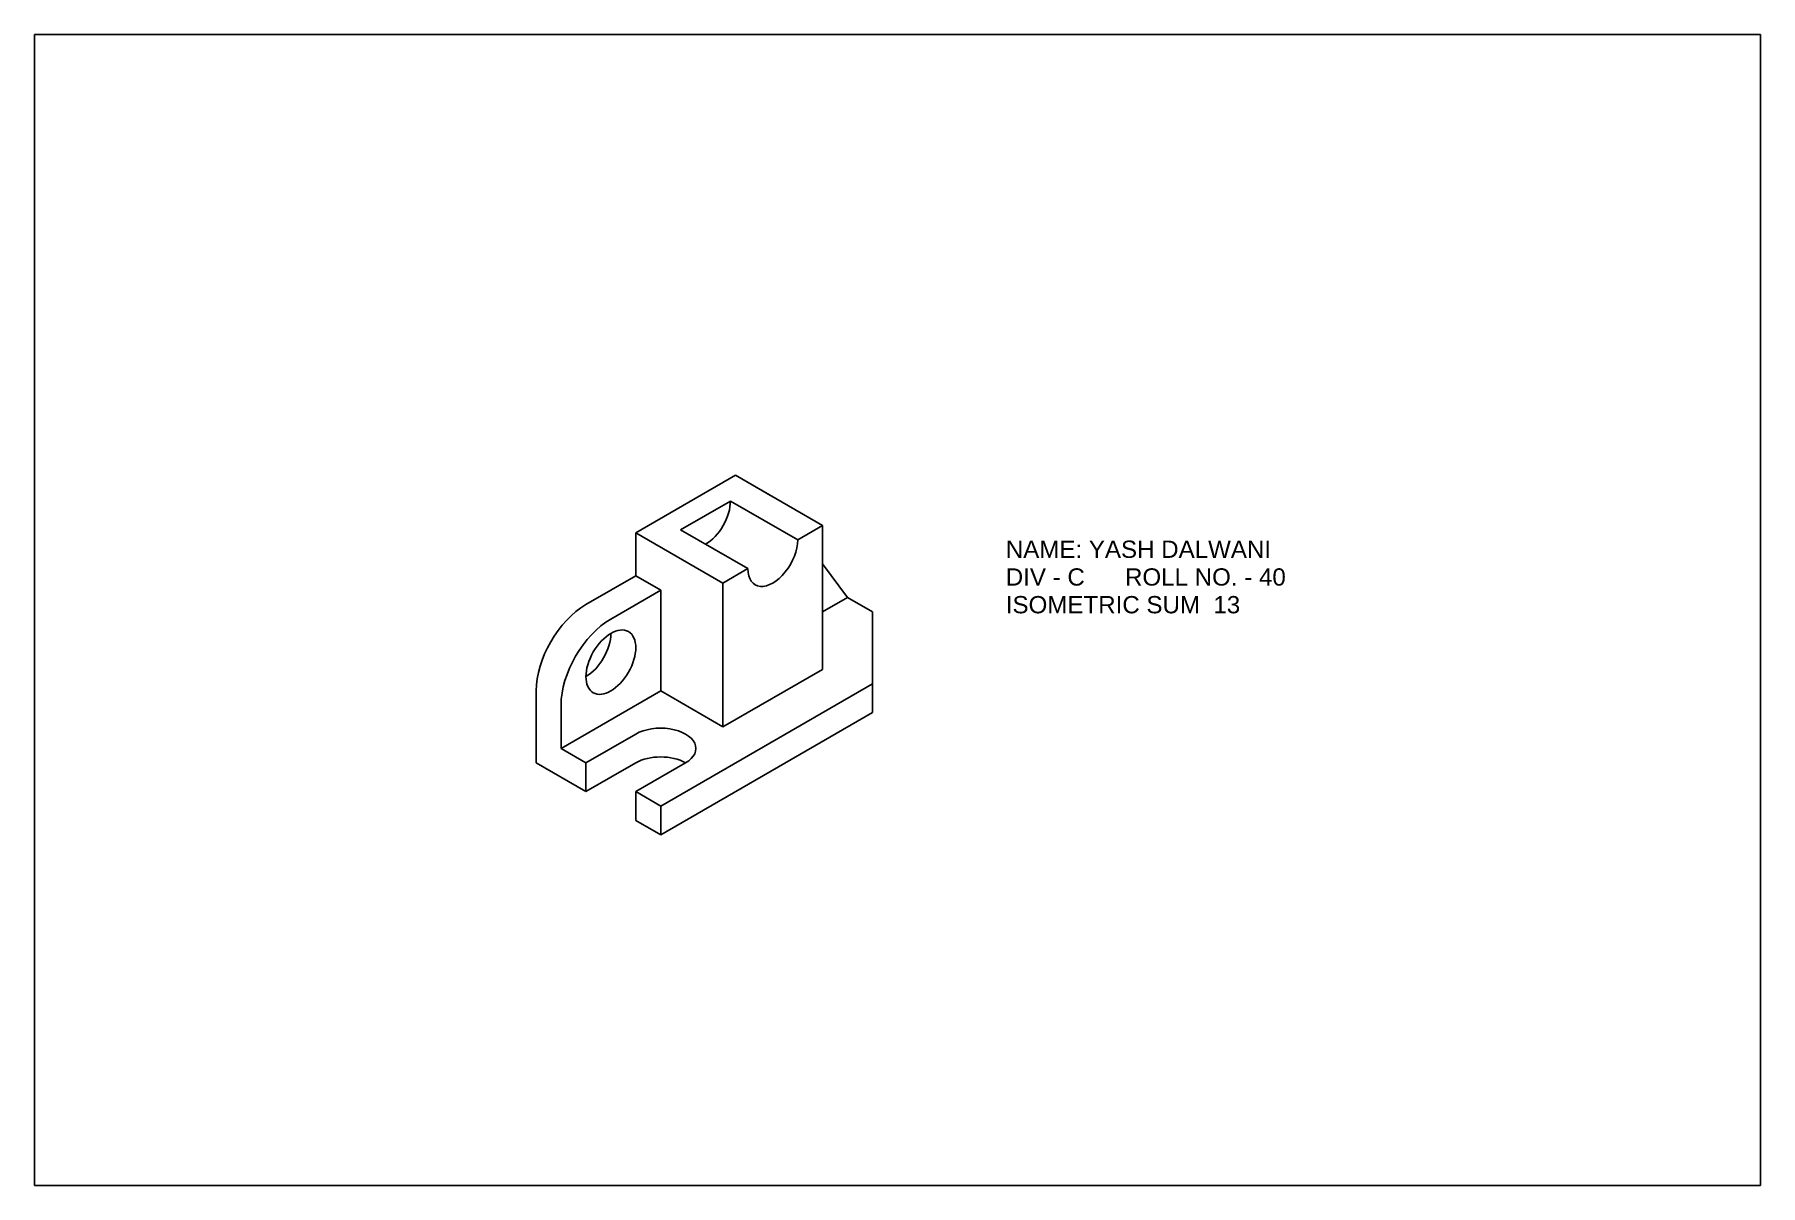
# Model space of a CAD drawing. Header units: millimetres. Extents: x 0 to 600, y 0 to 400.
import ezdxf

# ---------------------------------------------------------------- set-up
doc = ezdxf.new("R2010")
doc.units = ezdxf.units.MM
doc.header["$LTSCALE"] = 7
doc.header["$MEASUREMENT"] = 0
doc.styles.get("Standard").update_dxf_attribs({"font": 'arial.ttf'})

msp = doc.modelspace()

# ---------------------------------------------------------------- linework, layer by layer
for p, q in [((209.02, 226.87), (243.66, 246.87)), ((243.66, 246.87), (273.97, 229.37)), ((243.66, 246.87), (256.65, 239.37)), ((224.6, 227.87), (241.93, 237.87)), ((241.93, 237.87), (265.31, 224.37)), ((273.97, 229.37), (265.31, 224.37)), ((273.97, 229.37), (273.97, 179.37)), ((209.02, 211.87), (209.02, 226.87)), ((239.33, 209.37), (209.02, 226.87)), ((209.02, 226.87), (209.02, 211.87)), ((247.99, 214.37), (224.6, 227.87)), ((282.63, 204.37), (273.97, 216.04)), ((191.7, 201.87), (209.02, 211.87)), ((209.02, 211.87), (217.68, 206.87)), ((247.99, 214.37), (239.33, 209.37)), ((200.36, 196.87), (217.68, 206.87)), ((217.68, 206.87), (217.68, 171.87)), ((239.33, 209.37), (239.33, 159.37)), ((273.97, 199.37), (282.63, 204.37)), ((282.63, 204.37), (291.29, 199.37)), ((291.29, 199.37), (291.29, 174.37)), ((291.29, 174.37), (217.68, 131.87)), ((273.97, 179.37), (239.33, 159.37)), ((291.29, 174.37), (291.29, 164.37)), ((174.38, 156.87), (174.38, 171.87)), ((217.68, 171.87), (183.04, 151.87)), ((217.68, 171.87), (239.33, 159.37)), ((239.33, 159.37), (217.68, 171.87)), ((183.04, 151.87), (183.04, 166.87)), ((217.68, 121.87), (291.29, 164.37)), ((174.38, 146.87), (174.38, 156.87)), ((209.02, 156.87), (191.7, 146.87)), ((191.7, 146.87), (183.04, 151.87)), ((191.7, 136.87), (174.38, 146.87)), ((191.7, 146.87), (191.7, 136.87)), ((209.02, 146.87), (191.7, 136.87)), ((209.02, 136.87), (226.34, 146.87)), ((217.68, 131.87), (209.02, 136.87)), ((217.68, 131.87), (209.02, 136.87)), ((209.02, 136.87), (209.02, 126.87)), ((217.68, 121.87), (209.02, 126.87)), ((217.68, 131.87), (217.68, 121.87))]:
    msp.add_line(p, q)
msp.add_lwpolyline([(0, 0), (600, 0), (600, 400), (0, 400)], close=True)
for centre, major_axis, start_param, end_param in [((233.27, 232.87), (-6.12, -10.61), 7.068583, 8.63938), ((256.65, 219.37), (-6.12, -10.61), 5.497787, 8.63938), ((191.7, 181.87), (-12.25, -21.21), 3.926991, 5.497787), ((200.36, 176.87), (-12.25, -21.21), 3.926991, 5.497787), ((191.7, 186.87), (-6.12, -10.61), 0.785398, 2.356194), ((217.68, 151.87), (-12.25, 0), 2.356194, 5.497787), ((217.68, 141.87), (-12.25, 0), 3.926991, 5.497787)]:
    msp.add_ellipse(centre, major_axis=major_axis, ratio=0.57735, start_param=start_param, end_param=end_param)
msp.add_ellipse((200.36, 181.87), major_axis=(-6.12, -10.61), ratio=0.57735)

# ---------------------------------------------------------------- texts
for s, p in [('NAME: YASH DALWANI', (337.65, 218.12)), ('DIV - C      ROLL NO. - 40', (337.65, 208.48)), ('ISOMETRIC SUM  13', (337.65, 198.85))]:
    msp.add_text(s, height=6).set_placement(p)

doc.saveas('drawing.dxf')
